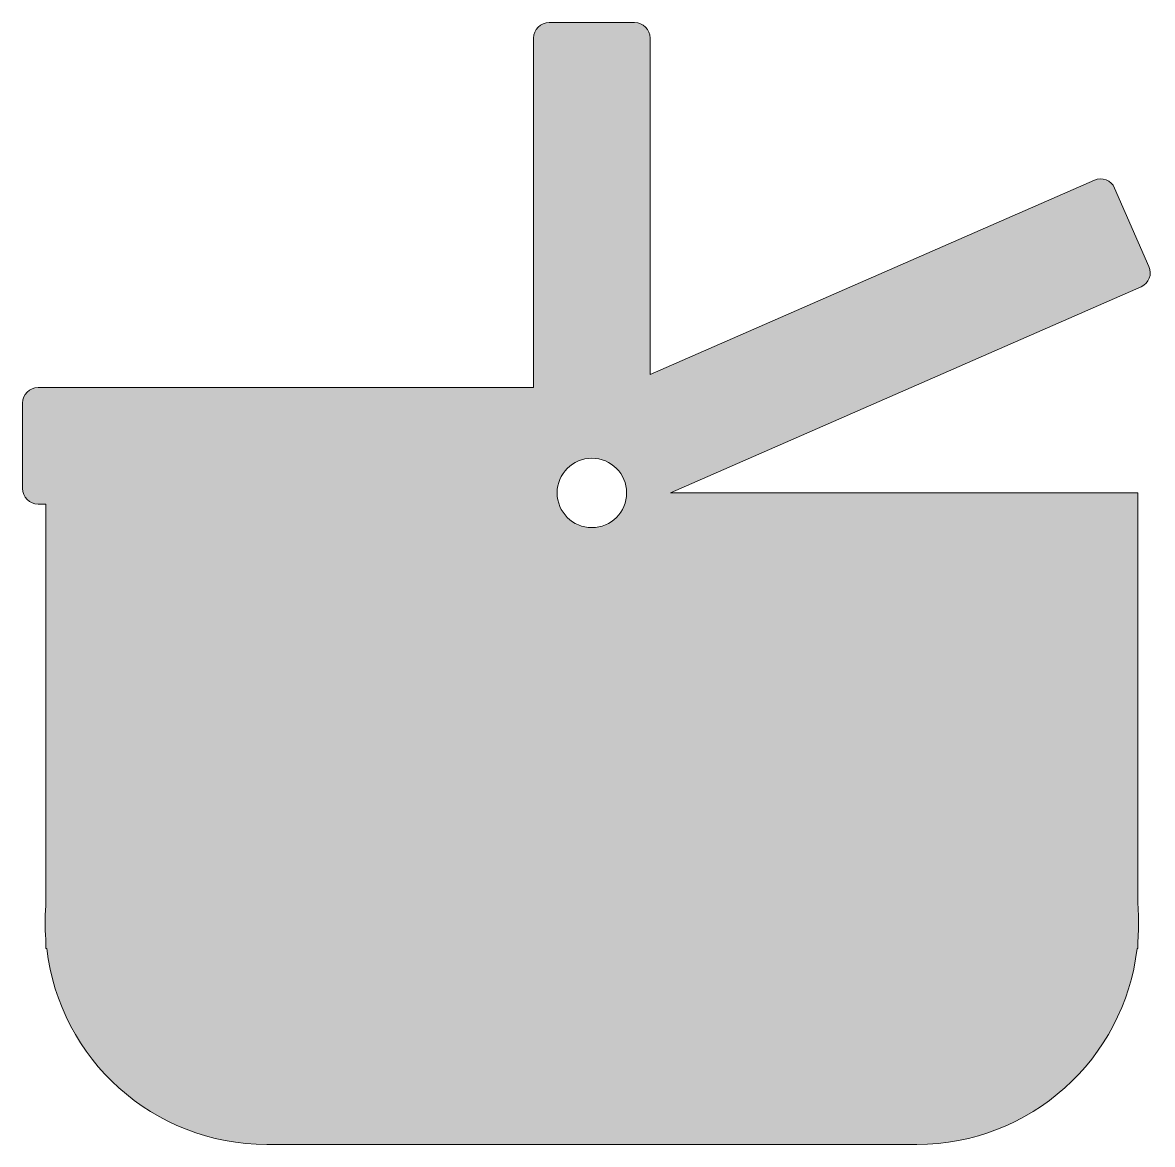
# Model space of a CAD drawing. Header units: inches. Extents: x 0 to 102, y 0 to 101.
import ezdxf

# ---------------------------------------------------------------- set-up
doc = ezdxf.new("R2010")
doc.units = ezdxf.units.IN
doc.header["$MEASUREMENT"] = 0
doc.layers.add('Layer 1', color=7, linetype='Continuous')

msp = doc.modelspace()

# ---------------------------------------------------------------- hatches: boundary and pattern name
at = {"layer": 'Layer 1', "true_color": 0x3b2314}
h = msp.add_hatch(color=19, dxfattribs=at)
h.dxf.hatch_style = 2
edge = h.paths.add_edge_path()
edge.add_spline(control_points=[(101.48, 79.07), (101.48, 79.07), (98.39, 86.13), (98.39, 86.13), (98.08, 86.84), (97.26, 87.16), (96.56, 86.85), (96.56, 86.85), (56.54, 69.34), (56.54, 69.34), (56.54, 69.34), (56.54, 99.64), (56.54, 99.64), (56.54, 100.41), (55.91, 101.03), (55.14, 101.03), (55.14, 101.03), (47.44, 101.03), (47.44, 101.03), (46.67, 101.03), (46.04, 100.41), (46.04, 99.64), (46.04, 99.64), (46.04, 68.17), (46.04, 68.17), (46.04, 68.17), (1.39, 68.17), (1.39, 68.17), (0.62, 68.17), (0, 67.54), (0, 66.77), (0, 66.77), (0, 59.07), (0, 59.07), (0, 58.3), (0.62, 57.67), (1.39, 57.67), (1.39, 57.67), (2.1, 57.67), (2.1, 57.67), (2.1, 57.67), (2.1, 21.58), (2.1, 21.58), (2.05, 21.05), (2.03, 20.51), (2.03, 19.97), (2.03, 19.43), (2.05, 18.9), (2.1, 18.37), (2.1, 18.37), (2.1, 17.63), (2.1, 17.63), (2.1, 17.63), (2.17, 17.63), (2.17, 17.63), (3.33, 7.7), (11.76, 0), (22, 0), (22, 0), (80.58, 0), (80.58, 0), (90.81, 0), (99.25, 7.7), (100.41, 17.63), (100.41, 17.63), (100.48, 17.63), (100.48, 17.63), (100.48, 17.63), (100.48, 18.36), (100.48, 18.36), (100.52, 18.89), (100.55, 19.43), (100.55, 19.97), (100.55, 20.52), (100.52, 21.05), (100.48, 21.59), (100.48, 21.59), (100.48, 58.68), (100.48, 58.68), (100.48, 58.68), (58.36, 58.68), (58.36, 58.68), (58.36, 58.68), (100.77, 77.24), (100.77, 77.24), (101.47, 77.55), (101.79, 78.37), (101.48, 79.07)], knot_values=[0, 0, 0, 0, 1, 1, 1, 2, 2, 2, 3, 3, 3, 4, 4, 4, 5, 5, 5, 6, 6, 6, 7, 7, 7, 8, 8, 8, 9, 9, 9, 10, 10, 10, 11, 11, 11, 12, 12, 12, 13, 13, 13, 14, 14, 14, 15, 15, 15, 16, 16, 16, 17, 17, 17, 18, 18, 18, 19, 19, 19, 20, 20, 20, 21, 21, 21, 22, 22, 22, 23, 23, 23, 24, 24, 24, 25, 25, 25, 26, 26, 26, 27, 27, 27, 28, 28, 28, 29, 29, 29, 29], degree=3, periodic=1)
edge = h.paths.add_edge_path()
edge.add_spline(control_points=[(51.29, 55.55), (49.56, 55.55), (48.16, 56.95), (48.16, 58.68), (48.16, 60.4), (49.56, 61.8), (51.29, 61.8), (53.02, 61.8), (54.42, 60.4), (54.42, 58.68), (54.42, 56.95), (53.02, 55.55), (51.29, 55.55)], knot_values=[0, 0, 0, 0, 1, 1, 1, 2, 2, 2, 3, 3, 3, 4, 4, 4, 4], degree=3, periodic=1)

# ---------------------------------------------------------------- linework, layer by layer
at = {"layer": 'Layer 1', "lineweight": 0}
for points, knots in [([(101.48, 79.07), (101.48, 79.07), (98.39, 86.13), (98.39, 86.13), (98.08, 86.84), (97.26, 87.16), (96.56, 86.85), (96.56, 86.85), (56.54, 69.34), (56.54, 69.34), (56.54, 69.34), (56.54, 99.64), (56.54, 99.64), (56.54, 100.41), (55.91, 101.03), (55.14, 101.03), (55.14, 101.03), (47.44, 101.03), (47.44, 101.03), (46.67, 101.03), (46.04, 100.41), (46.04, 99.64), (46.04, 99.64), (46.04, 68.17), (46.04, 68.17), (46.04, 68.17), (1.39, 68.17), (1.39, 68.17), (0.62, 68.17), (0, 67.54), (0, 66.77), (0, 66.77), (0, 59.07), (0, 59.07), (0, 58.3), (0.62, 57.67), (1.39, 57.67), (1.39, 57.67), (2.1, 57.67), (2.1, 57.67), (2.1, 57.67), (2.1, 21.58), (2.1, 21.58), (2.05, 21.05), (2.03, 20.51), (2.03, 19.97), (2.03, 19.43), (2.05, 18.9), (2.1, 18.37), (2.1, 18.37), (2.1, 17.63), (2.1, 17.63), (2.1, 17.63), (2.17, 17.63), (2.17, 17.63), (3.33, 7.7), (11.76, 0), (22, 0), (22, 0), (80.58, 0), (80.58, 0), (90.81, 0), (99.25, 7.7), (100.41, 17.63), (100.41, 17.63), (100.48, 17.63), (100.48, 17.63), (100.48, 17.63), (100.48, 18.36), (100.48, 18.36), (100.52, 18.89), (100.55, 19.43), (100.55, 19.97), (100.55, 20.52), (100.52, 21.05), (100.48, 21.59), (100.48, 21.59), (100.48, 58.68), (100.48, 58.68), (100.48, 58.68), (58.36, 58.68), (58.36, 58.68), (58.36, 58.68), (100.77, 77.24), (100.77, 77.24), (101.47, 77.55), (101.79, 78.37), (101.48, 79.07)], [0, 0, 0, 0, 1, 1, 1, 2, 2, 2, 3, 3, 3, 4, 4, 4, 5, 5, 5, 6, 6, 6, 7, 7, 7, 8, 8, 8, 9, 9, 9, 10, 10, 10, 11, 11, 11, 12, 12, 12, 13, 13, 13, 14, 14, 14, 15, 15, 15, 16, 16, 16, 17, 17, 17, 18, 18, 18, 19, 19, 19, 20, 20, 20, 21, 21, 21, 22, 22, 22, 23, 23, 23, 24, 24, 24, 25, 25, 25, 26, 26, 26, 27, 27, 27, 28, 28, 28, 29, 29, 29, 29]), ([(51.29, 55.55), (49.56, 55.55), (48.16, 56.95), (48.16, 58.68), (48.16, 60.4), (49.56, 61.8), (51.29, 61.8), (53.02, 61.8), (54.42, 60.4), (54.42, 58.68), (54.42, 56.95), (53.02, 55.55), (51.29, 55.55)], [0, 0, 0, 0, 1, 1, 1, 2, 2, 2, 3, 3, 3, 4, 4, 4, 4])]:
    msp.add_open_spline(points, degree=3, knots=knots, dxfattribs=at)

doc.saveas('drawing.dxf')
